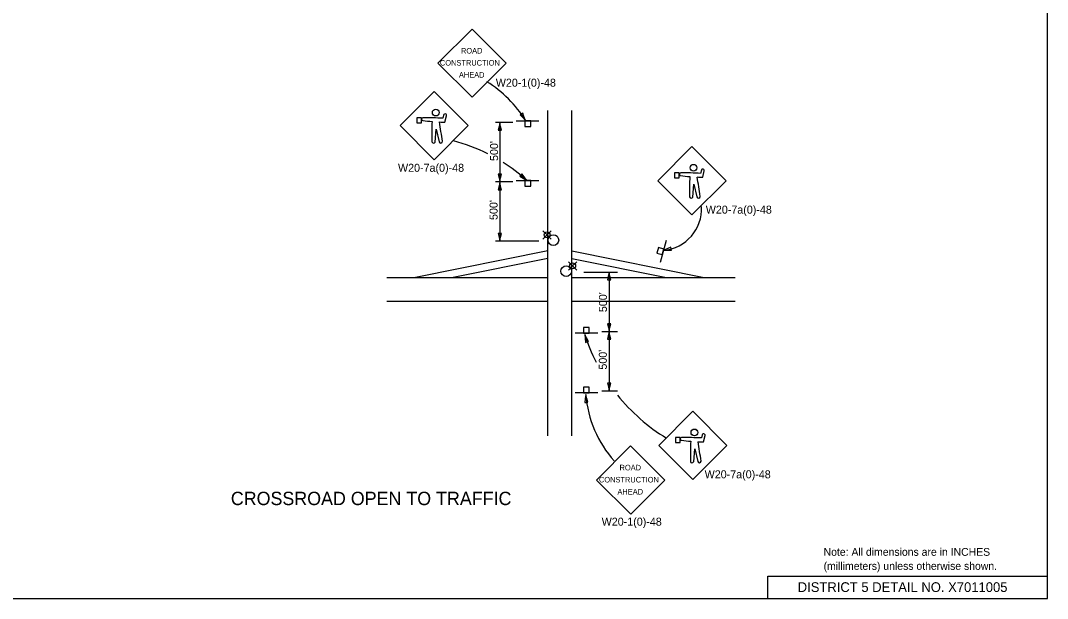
# Model space of a CAD drawing. Extents: x 2261695 to 2262325, y -3123392 to -3122992.
# Drawn here: x 2261955.3 to 2262324.6, y -3123391.7 to -3123183.9 of the extents above; entities that cross this region are included whole.
import ezdxf

# ---------------------------------------------------------------- set-up
doc = ezdxf.new("R2010")
doc.units = 0
for name, color, linetype in [('Default', 7, 'Continuous'), ('RD_Pr_Roadway_Dimensions', 7, 'Continuous'), ('RD_Pr_Roadway_Items', 7, 'Continuous'), ('RD_Pr_Roadway_Notes', 7, 'Continuous'), ('SH_General_Details', 7, 'Continuous')]:
    doc.layers.add(name, color=color, linetype=linetype)

msp = doc.modelspace()

# ---------------------------------------------------------------- linework, layer by layer
at = {"layer": 'Default'}
msp.add_lwpolyline([(2261694.65, -3123391.72), (2262324.65, -3123391.72), (2262324.65, -3122991.72), (2261694.65, -3122991.72)], close=True, dxfattribs=at)
at = {"layer": 'RD_Pr_Roadway_Dimensions'}
for p, q in [((2262127.69, -3123220.55), (2262127.69, -3123241.9)), ((2262132.36, -3123241.9), (2262126.1, -3123241.9)), ((2262127.69, -3123241.9), (2262127.69, -3123263.26)), ((2262141.73, -3123263.26), (2262126.1, -3123263.26)), ((2262157.93, -3123274.36), (2262170.02, -3123274.36)), ((2262166.97, -3123274.36), (2262166.97, -3123295.71)), ((2262164.41, -3123295.71), (2262170.02, -3123295.71)), ((2262166.97, -3123295.71), (2262166.97, -3123317.07)), ((2262164.41, -3123317.07), (2262170.02, -3123317.07))]:
    msp.add_line(p, q, dxfattribs=at)
for points in [[(2262127.1, -3123223.35), (2262127.69, -3123223.35), (2262128.27, -3123223.35), (2262127.93, -3123221.95), (2262127.69, -3123220.55), (2262127.41, -3123222.04)], [(2262128.27, -3123239.11), (2262127.69, -3123239.1), (2262127.1, -3123239.1), (2262127.44, -3123240.5), (2262127.69, -3123241.9), (2262127.96, -3123240.41)], [(2262127.1, -3123244.7), (2262127.69, -3123244.7), (2262128.27, -3123244.7), (2262127.93, -3123243.3), (2262127.69, -3123241.9), (2262127.41, -3123243.4)], [(2262128.27, -3123260.46), (2262127.69, -3123260.46), (2262127.1, -3123260.46), (2262127.44, -3123261.86), (2262127.69, -3123263.26), (2262127.96, -3123261.76)], [(2262166.38, -3123277.16), (2262166.97, -3123277.16), (2262167.55, -3123277.16), (2262167.21, -3123275.76), (2262166.97, -3123274.36), (2262166.69, -3123275.85)], [(2262167.55, -3123292.92), (2262166.97, -3123292.91), (2262166.38, -3123292.91), (2262166.72, -3123294.31), (2262166.97, -3123295.71), (2262167.24, -3123294.22)], [(2262166.38, -3123298.51), (2262166.97, -3123298.51), (2262167.55, -3123298.51), (2262167.21, -3123297.11), (2262166.97, -3123295.71), (2262166.69, -3123297.21)], [(2262167.55, -3123314.27), (2262166.97, -3123314.27), (2262166.38, -3123314.27), (2262166.72, -3123315.67), (2262166.97, -3123317.07), (2262167.24, -3123315.57)]]:
    msp.add_lwpolyline(points, close=True, dxfattribs=at)
at = {"layer": 'RD_Pr_Roadway_Items'}
for p, q in [((2262144.99, -3123276.31), (2262144.99, -3123216.23)), ((2262153.53, -3123276.31), (2262153.53, -3123216.23)), ((2262099.51, -3123218.87), (2262097.8, -3123218.87)), ((2262097.8, -3123218.87), (2262097.8, -3123220.65)), ((2262097.8, -3123220.65), (2262099.51, -3123220.65)), ((2262099.51, -3123220.65), (2262099.51, -3123218.87)), ((2262107.47, -3123217.85), (2262107.16, -3123219.02)), ((2262107.47, -3123217.85), (2262107.16, -3123219.02)), ((2262107.94, -3123220.42), (2262108.48, -3123218.13)), ((2262107.94, -3123220.42), (2262108.48, -3123218.13)), ((2262133.53, -3123219.95), (2262141.7, -3123219.95)), ((2262104.37, -3123227.57), (2262104.77, -3123222.92)), ((2262104.37, -3123227.57), (2262104.77, -3123222.92)), ((2262104.77, -3123222.92), (2262105.88, -3123227.44)), ((2262104.77, -3123222.92), (2262105.88, -3123227.44)), ((2262192.21, -3123238.68), (2262190.5, -3123238.68)), ((2262190.5, -3123238.68), (2262190.5, -3123240.45)), ((2262192.21, -3123240.45), (2262192.21, -3123238.68)), ((2262200.18, -3123237.66), (2262199.86, -3123238.83)), ((2262200.18, -3123237.66), (2262199.86, -3123238.83)), ((2262200.64, -3123240.23), (2262201.18, -3123237.93)), ((2262200.64, -3123240.23), (2262201.18, -3123237.93)), ((2262133.53, -3123241.37), (2262141.7, -3123241.37)), ((2262190.5, -3123240.45), (2262192.21, -3123240.45)), ((2262197.07, -3123247.38), (2262197.47, -3123242.73)), ((2262197.07, -3123247.38), (2262197.47, -3123242.73)), ((2262197.47, -3123242.73), (2262198.58, -3123247.25)), ((2262197.47, -3123242.73), (2262198.58, -3123247.25)), ((2262144.67, -3123260.95), (2262143.17, -3123259.45)), ((2262144.67, -3123260.95), (2262143.17, -3123262.45)), ((2262144.67, -3123260.95), (2262146.17, -3123259.45)), ((2262144.67, -3123260.95), (2262146.17, -3123262.45)), ((2262187.52, -3123262.99), (2262185.35, -3123270.86)), ((2262144.99, -3123266.69), (2262097.4, -3123276.31)), ((2262144.99, -3123269.42), (2262110.88, -3123276.31)), ((2262153.53, -3123266.69), (2262201.12, -3123276.31)), ((2262153.53, -3123269.42), (2262187.64, -3123276.31)), ((2262153.87, -3123272.12), (2262152.37, -3123270.62)), ((2262153.87, -3123272.12), (2262152.37, -3123273.62)), ((2262153.87, -3123272.12), (2262155.36, -3123270.62)), ((2262153.87, -3123272.12), (2262155.36, -3123273.62)), ((2262087.08, -3123276.31), (2262144.99, -3123276.31)), ((2262144.99, -3123333.19), (2262144.99, -3123276.31)), ((2262153.53, -3123333.19), (2262153.53, -3123276.31)), ((2262153.53, -3123276.31), (2262212.38, -3123276.31)), ((2262087.08, -3123284.85), (2262144.99, -3123284.85)), ((2262153.53, -3123284.85), (2262212.38, -3123284.85)), ((2262162.98, -3123296.3), (2262154.81, -3123296.3)), ((2262162.98, -3123317.72), (2262154.81, -3123317.72)), ((2262192.53, -3123333.87), (2262190.82, -3123333.87)), ((2262190.82, -3123333.87), (2262190.82, -3123335.64)), ((2262190.82, -3123335.64), (2262192.53, -3123335.64)), ((2262192.53, -3123335.64), (2262192.53, -3123333.87)), ((2262200.5, -3123332.85), (2262200.19, -3123334.01)), ((2262200.5, -3123332.85), (2262200.19, -3123334.01)), ((2262200.96, -3123335.42), (2262201.51, -3123333.12)), ((2262200.96, -3123335.42), (2262201.51, -3123333.12)), ((2262197.4, -3123342.57), (2262197.8, -3123337.91)), ((2262197.4, -3123342.57), (2262197.8, -3123337.91)), ((2262197.8, -3123337.91), (2262198.9, -3123342.44)), ((2262197.8, -3123337.91), (2262198.9, -3123342.44))]:
    msp.add_line(p, q, dxfattribs=at)
for points in [[(2262117.71, -3123186.95), (2262105.42, -3123199.2), (2262117.72, -3123211.44), (2262129.96, -3123199.2), (2262117.71, -3123186.95)], [(2262174.73, -3123336.87), (2262162.44, -3123349.13), (2262174.75, -3123361.37), (2262186.99, -3123349.13), (2262174.73, -3123336.87)]]:
    msp.add_lwpolyline(points, dxfattribs=at)
for points in [[(2262091.79, -3123221.66), (2262104.06, -3123209.39), (2262116.33, -3123221.66), (2262104.06, -3123233.94)], [(2262099.51, -3123218.87), (2262097.8, -3123218.87), (2262097.8, -3123220.65), (2262099.51, -3123220.65)], [(2262136.73, -3123219.95), (2262136.73, -3123222), (2262138.78, -3123222), (2262138.78, -3123219.95)], [(2262184.49, -3123241.47), (2262196.76, -3123229.2), (2262209.04, -3123241.47), (2262196.76, -3123253.75)], [(2262192.21, -3123238.68), (2262190.5, -3123238.68), (2262190.5, -3123240.45), (2262192.21, -3123240.45)], [(2262136.73, -3123241.37), (2262136.73, -3123243.41), (2262138.78, -3123243.41), (2262138.78, -3123241.37)], [(2262186.67, -3123266.08), (2262184.7, -3123265.53), (2262184.15, -3123267.5), (2262186.12, -3123268.05)], [(2262159.77, -3123296.3), (2262159.77, -3123294.26), (2262157.73, -3123294.26), (2262157.73, -3123296.3)], [(2262159.77, -3123317.72), (2262159.77, -3123315.67), (2262157.73, -3123315.67), (2262157.73, -3123317.72)], [(2262184.81, -3123336.66), (2262197.09, -3123324.39), (2262209.36, -3123336.66), (2262197.09, -3123348.93)], [(2262192.53, -3123333.87), (2262190.82, -3123333.87), (2262190.82, -3123335.64), (2262192.53, -3123335.64)]]:
    msp.add_lwpolyline(points, close=True, dxfattribs=at)
for centre, radius in [((2262104.63, -3123216.99), 1.21), ((2262104.63, -3123216.99), 1.2), ((2262197.33, -3123236.8), 1.21), ((2262197.33, -3123236.8), 1.2), ((2262144.67, -3123260.95), 1.05), ((2262146.94, -3123262.84), 1.92), ((2262151.56, -3123274.01), 1.92), ((2262153.87, -3123272.12), 1.05), ((2262197.65, -3123331.99), 1.21), ((2262197.65, -3123331.99), 1.2)]:
    msp.add_circle(centre, radius, dxfattribs=at)
for centre, radius, start, end in [((2262107.98, -3123217.99), 0.522, 344.7745, 173.0597), ((2262107.98, -3123217.99), 0.522, 344.7745, 173.0597), ((2262100.02, -3123219.35), 0.472, 88.6173, 269.7481), ((2262100.02, -3123219.35), 0.472, 88.6173, 269.7481), ((2262106.35, -3123174.46), 45.8, 262.0521, 266.1847), ((2262106.35, -3123174.46), 45.8, 262.0521, 266.1847), ((2262101.54, -3123327.29), 108.42, 87.0283, 90.8002), ((2262101.54, -3123327.29), 108.42, 87.0283, 90.8002), ((2262242.49, -3123225.04), 139.28, 177.9917, 180.9909), ((2262242.49, -3123225.04), 139.28, 177.9917, 180.9909), ((2262111.79, -3123112.24), 108.26, 266.8907, 267.9598), ((2262111.79, -3123112.24), 108.26, 266.8907, 267.9598), ((2261971.13, -3123244.81), 137, 7.3398, 10.283), ((2261971.13, -3123244.81), 137, 7.3398, 10.283), ((2262103.82, -3123227.36), 0.59, 188.3922, 338.9073), ((2262103.82, -3123227.36), 0.59, 188.3922, 338.9073), ((2262106.45, -3123227.35), 0.577, 189.0478, 4.4222), ((2262106.45, -3123227.35), 0.577, 189.0478, 4.4222), ((2262192.72, -3123239.16), 0.472, 88.6173, 269.7481), ((2262192.72, -3123239.16), 0.472, 88.6173, 269.7481), ((2262199.05, -3123194.27), 45.8, 262.0521, 266.1847), ((2262199.05, -3123194.27), 45.8, 262.0521, 266.1847), ((2262194.24, -3123347.1), 108.42, 87.0283, 90.8002), ((2262194.24, -3123347.1), 108.42, 87.0283, 90.8002), ((2262200.68, -3123237.8), 0.522, 344.7745, 173.0597), ((2262200.68, -3123237.8), 0.522, 344.7745, 173.0597), ((2262335.19, -3123244.85), 139.28, 177.9917, 180.9909), ((2262335.19, -3123244.85), 139.28, 177.9917, 180.9909), ((2262204.49, -3123132.04), 108.26, 266.8907, 267.9598), ((2262204.49, -3123132.04), 108.26, 266.8907, 267.9598), ((2262063.84, -3123264.62), 137, 7.3398, 10.283), ((2262063.84, -3123264.62), 137, 7.3398, 10.283), ((2262196.52, -3123247.17), 0.59, 188.3922, 338.9073), ((2262196.52, -3123247.17), 0.59, 188.3922, 338.9073), ((2262199.15, -3123247.16), 0.577, 189.0478, 4.4222), ((2262199.15, -3123247.16), 0.577, 189.0478, 4.4222), ((2262193.04, -3123334.34), 0.472, 88.6173, 269.7481), ((2262193.04, -3123334.34), 0.472, 88.6173, 269.7481), ((2262199.37, -3123289.46), 45.8, 262.0521, 266.1847), ((2262199.37, -3123289.46), 45.8, 262.0521, 266.1847), ((2262194.57, -3123442.28), 108.42, 87.0283, 90.8002), ((2262194.57, -3123442.28), 108.42, 87.0283, 90.8002), ((2262335.52, -3123340.03), 139.28, 177.9917, 180.9909), ((2262335.52, -3123340.03), 139.28, 177.9917, 180.9909), ((2262204.82, -3123227.23), 108.26, 266.8907, 267.9598), ((2262204.82, -3123227.23), 108.26, 266.8907, 267.9598), ((2262064.16, -3123359.8), 137, 7.3398, 10.283), ((2262064.16, -3123359.8), 137, 7.3398, 10.283), ((2262201, -3123332.98), 0.522, 344.7745, 173.0597), ((2262201, -3123332.98), 0.522, 344.7745, 173.0597), ((2262196.84, -3123342.36), 0.59, 188.3922, 338.9073), ((2262196.84, -3123342.36), 0.59, 188.3922, 338.9073), ((2262199.47, -3123342.34), 0.577, 189.0478, 4.4222), ((2262199.47, -3123342.34), 0.577, 189.0478, 4.4222)]:
    msp.add_arc(centre, radius, start, end, dxfattribs=at)
at = {"layer": 'RD_Pr_Roadway_Notes'}
msp.add_line((2262132.36, -3123220.55), (2262126.1, -3123220.55), dxfattribs=at)
for points in [[(2262135.95, -3123217.13), (2262135.45, -3123217.44), (2262134.96, -3123217.74), (2262135.98, -3123218.75), (2262136.93, -3123219.82), (2262136.37, -3123218.4)], [(2262135.63, -3123238.99), (2262135.23, -3123239.43), (2262134.84, -3123239.87), (2262136.12, -3123240.54), (2262137.32, -3123241.29), (2262136.39, -3123240.09)], [(2262189.41, -3123266.5), (2262189.3, -3123265.93), (2262189.18, -3123265.35), (2262187.88, -3123265.97), (2262186.56, -3123266.48), (2262188.07, -3123266.45)], [(2262158.5, -3123299.61), (2262159.06, -3123299.43), (2262159.61, -3123299.25), (2262158.86, -3123298.02), (2262158.2, -3123296.77), (2262158.4, -3123298.27)], [(2262158.22, -3123321.24), (2262158.8, -3123321.2), (2262159.39, -3123321.15), (2262158.93, -3123319.78), (2262158.57, -3123318.41), (2262158.42, -3123319.92)]]:
    msp.add_lwpolyline(points, close=True, dxfattribs=at)
for centre, radius, start, end in [((2262100.32, -3123242.49), 43.06, 31.7736, 58.1912), ((2262094.67, -3123289.14), 64.1, 63.3995, 75.2789), ((2262094.67, -3123289.14), 64.1, 48.2861, 57.7937), ((2262185.19, -3123251.45), 15.1, 275.2063, 2.5922), ((2262223.05, -3123275.85), 68.14, 197.8794, 206.9584), ((2262199.37, -3123315.02), 40.94, 184.7371, 221.7412), ((2262223.05, -3123275.85), 68.14, 218.8034, 238.7035)]:
    msp.add_arc(centre, radius, start, end, dxfattribs=at)
at = {"layer": 'SH_General_Details'}
for p, q in [((2262224.13, -3123391.72), (2262224.13, -3123383.71)), ((2262224.13, -3123383.71), (2262324.65, -3123383.71))]:
    msp.add_line(p, q, dxfattribs=at)

# ---------------------------------------------------------------- texts
at = {"layer": 'RD_Pr_Roadway_Dimensions'}
for p in [(2262127.05, -3123234.38), (2262126.88, -3123255.6), (2262166.21, -3123288.75), (2262166.16, -3123309.42)]:
    msp.add_text("500'", height=2.88, rotation=90, dxfattribs=at).set_placement(p)
at = {"layer": 'RD_Pr_Roadway_Items'}
for s, p in [('ROAD', (2262113.71, -3123195.73)), ('CONSTRUCTION', (2262106.13, -3123200.07)), ('AHEAD', (2262112.96, -3123204.41)), ('ROAD', (2262170.74, -3123345.66)), ('CONSTRUCTION', (2262163.34, -3123350)), ('AHEAD', (2262169.98, -3123354.34))]:
    msp.add_text(s, height=2, dxfattribs=at).set_placement(p)
at = {"layer": 'RD_Pr_Roadway_Notes'}
for s, height, p in [('W20-1(0)-48', 2.88, (2262126.23, -3123207.67)), ('W20-7a(0)-48', 2.88, (2262091.06, -3123238.27)), ('W20-7a(0)-48', 2.88, (2262201.75, -3123253.32)), ('W20-7a(0)-48', 2.88, (2262201.35, -3123348.51)), ('CROSSROAD OPEN TO TRAFFIC', 4.8, (2262030.93, -3123358.15)), ('W20-1(0)-48', 2.88, (2262164.31, -3123365.55)), ('Note: All dimensions are in INCHES', 2.808, (2262244.13, -3123376.38)), ('(millimeters) unless otherwise shown.', 2.808, (2262244.13, -3123381.43))]:
    msp.add_text(s, height=height, dxfattribs=at).set_placement(p)
at = {"layer": 'SH_General_Details'}
msp.add_text('DISTRICT 5 DETAIL NO. X7011005', height=3.5, dxfattribs=at).set_placement((2262234.83, -3123389.39))

doc.saveas('drawing.dxf')
